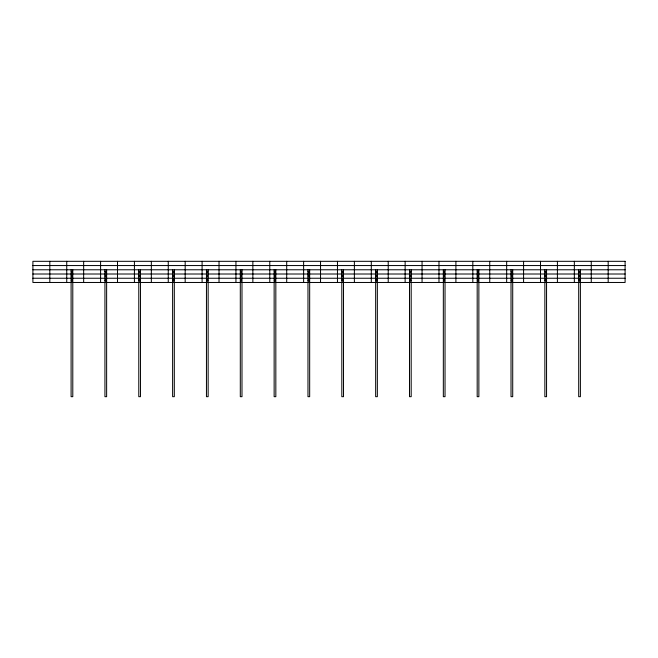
<?xml version="1.0" encoding="UTF-8"?>
<svg xmlns="http://www.w3.org/2000/svg" width="658" height="658" viewBox="0 0 658 658"><rect width="100%" height="100%" fill="white"/><g stroke="black" fill="none" stroke-linecap="round" stroke-linejoin="round"><path stroke-width="0.99" d="M32.9 265.552L625.1 265.552M32.9 269.78L625.1 269.78M32.9 274.008L625.1 274.008M32.9 278.244L625.1 278.244M608.181 261.316L608.181 282.471M591.262 261.316L591.262 282.471M580.389 269.78L580.389 396.684L578.695 396.684L578.695 269.78M574.344 261.316L574.344 282.471M557.416 261.316L557.416 282.471M546.551 269.78L546.551 396.684L544.857 396.684L544.857 269.78M540.498 261.316L540.498 282.471M523.579 261.316L523.579 282.471M512.714 269.78L512.714 396.684L511.019 396.684L511.019 269.78M506.66 261.316L506.66 282.471M489.741 261.316L489.741 282.471M478.868 269.78L478.868 396.684L477.182 396.684L477.182 269.78M472.822 261.316L472.822 282.471M455.904 261.316L455.904 282.471M445.03 269.78L445.03 396.684L443.336 396.684L443.336 269.78M438.976 261.316L438.976 282.471M422.058 261.316L422.058 282.471M411.192 269.78L411.192 396.684L409.498 396.684L409.498 269.78M405.139 261.316L405.139 282.471M388.22 261.316L388.22 282.471M377.347 269.78L377.347 396.684L375.66 396.684L375.66 269.78M371.301 261.316L371.301 282.471M354.382 261.316L354.382 282.471M343.509 269.78L343.509 396.684L341.815 396.684L341.815 269.78M337.464 261.316L337.464 282.471M320.536 261.316L320.536 282.471M309.671 269.78L309.671 396.684L307.977 396.684L307.977 269.78M303.618 261.316L303.618 282.471M286.699 261.316L286.699 282.471M275.834 269.78L275.834 396.684L274.139 396.684L274.139 269.78M269.78 261.316L269.78 282.471M252.861 261.316L252.861 282.471M241.988 269.78L241.988 396.684L240.302 396.684L240.302 269.78M235.942 261.316L235.942 282.471M219.024 261.316L219.024 282.471M208.15 269.78L208.15 396.684L206.456 396.684L206.456 269.78M202.096 261.316L202.096 282.471M185.178 261.316L185.178 282.471M174.312 269.78L174.312 396.684L172.618 396.684L172.618 269.78M168.259 261.316L168.259 282.471M151.34 261.316L151.34 282.471M140.467 269.78L140.467 396.684L138.78 396.684L138.78 269.78M134.421 261.316L134.421 282.471M117.502 261.316L117.502 282.471M106.629 269.78L106.629 396.684L104.935 396.684L104.935 269.78M100.584 261.316L100.584 282.471M83.656 261.316L83.656 282.471M72.791 269.78L72.791 396.684L71.097 396.684L71.097 269.78M66.738 261.316L66.738 282.471M49.819 261.316L49.819 282.471M71.278 275.957C72.24 278.499 73.194 274.032 71.278 275.957M71.286 280.16C72.24 282.701 73.194 278.235 71.286 280.16M105.124 275.957C106.078 278.499 107.04 274.032 105.124 275.957M105.124 280.16C106.078 282.701 107.04 278.235 105.124 280.16M138.961 275.957C139.924 278.499 140.878 274.032 138.961 275.957M138.961 280.16C139.924 282.701 140.878 278.235 138.961 280.16M172.799 275.957C173.761 278.499 174.715 274.032 172.799 275.957M172.799 280.16C173.761 282.701 174.715 278.235 172.799 280.16M206.645 275.957C207.599 278.499 208.553 274.032 206.645 275.957M206.645 280.16C207.599 282.701 208.561 278.235 206.645 280.16M240.483 275.957C241.437 278.499 242.399 274.032 240.483 275.957M240.483 280.16C241.445 282.701 242.399 278.235 240.483 280.16M274.32 275.957C275.283 278.499 276.237 274.032 274.32 275.957M274.32 280.16C275.283 282.701 276.237 278.235 274.32 280.16M308.158 275.957C309.12 278.499 310.074 274.032 308.158 275.957M308.166 280.16C309.12 282.701 310.074 278.235 308.166 280.16M342.004 275.957C342.958 278.499 343.92 274.032 342.004 275.957M342.004 280.16C342.958 282.701 343.92 278.235 342.004 280.16M375.841 275.957C376.804 278.499 377.758 274.032 375.841 275.957M375.841 280.16C376.804 282.701 377.758 278.235 375.841 280.16M409.679 275.957C410.641 278.499 411.595 274.032 409.679 275.957M409.679 280.16C410.641 282.701 411.595 278.235 409.679 280.16M443.525 275.957C444.479 278.499 445.433 274.032 443.525 275.957M443.525 280.16C444.479 282.701 445.441 278.235 443.525 280.16M477.363 275.957C478.317 278.499 479.279 274.032 477.363 275.957M477.363 280.16C478.325 282.701 479.279 278.235 477.363 280.16M511.2 275.957C512.163 278.499 513.117 274.032 511.2 275.957M511.2 280.16C512.163 282.701 513.117 278.235 511.2 280.16M545.038 275.957C546 278.499 546.954 274.032 545.038 275.957M545.046 280.16C546 282.701 546.954 278.235 545.046 280.16M578.884 275.957C579.838 278.499 580.8 274.032 578.884 275.957M578.884 280.16C579.838 282.701 580.8 278.235 578.884 280.16M71.615 276.047L72.273 276.196L71.615 276.047M71.615 280.259L72.273 280.407L71.615 280.259M105.453 276.047L106.111 276.196L105.453 276.047M105.453 280.259L106.111 280.407L105.453 280.259M139.29 276.047L139.948 276.196L139.29 276.047M139.29 280.259L139.957 280.407L139.29 280.259M173.128 276.047L173.794 276.196L173.128 276.047M173.136 280.259L173.794 280.407L173.136 280.259M206.974 276.047L207.632 276.196L206.974 276.047M206.974 280.259L207.632 280.407L206.974 280.259M240.812 276.047L241.47 276.196L240.812 276.047M240.812 280.259L241.47 280.407L240.812 280.259M274.649 276.047L275.315 276.196L274.649 276.047M274.649 280.259L275.315 280.407L274.649 280.259M308.495 276.047L309.153 276.196L308.495 276.047M308.495 280.259L309.153 280.407L308.495 280.259M342.333 276.047L342.991 276.196L342.333 276.047M342.333 280.259L342.991 280.407L342.333 280.259M376.17 276.047L376.828 276.196L376.17 276.047M376.17 280.259L376.837 280.407L376.17 280.259M410.008 276.047L410.674 276.196L410.008 276.047M410.016 280.259L410.674 280.407L410.016 280.259M443.854 276.047L444.512 276.196L443.854 276.047M443.854 280.259L444.512 280.407L443.854 280.259M477.692 276.047L478.35 276.196L477.692 276.047M477.692 280.259L478.35 280.407L477.692 280.259M511.529 276.047L512.195 276.196L511.529 276.047M511.529 280.259L512.195 280.407L511.529 280.259M545.375 276.047L546.033 276.196L545.375 276.047M545.375 280.259L546.033 280.407L545.375 280.259M579.213 276.047L579.871 276.196L579.213 276.047M579.213 280.259L579.871 280.407L579.213 280.259M71.533 271.598L71.483 272.099L72.355 272.19L72.405 271.688L71.533 271.598M105.37 271.598L105.732 272.404L106.193 272.19L106.251 271.688L105.37 271.598M139.216 271.598L139.57 272.404L140.039 272.19L139.677 271.392L139.216 271.598M173.054 271.598L173.005 272.099L173.876 272.19L173.515 271.392L173.054 271.598M206.892 271.598L207.254 272.404L207.714 272.19L207.36 271.392L206.892 271.598M240.738 271.598L240.68 272.099L241.552 272.19L241.609 271.688L240.738 271.598M274.575 271.598L274.929 272.404L275.398 272.19L275.036 271.392L274.575 271.598M308.413 271.598L308.363 272.099L309.235 272.19L309.285 271.688L308.413 271.598M342.25 271.598L342.201 272.099L343.073 272.19L343.131 271.688L342.25 271.598M376.096 271.598L376.45 272.404L376.919 272.19L376.968 271.688L376.096 271.598M409.934 271.598L410.296 272.404L410.756 272.19L410.806 271.688L409.934 271.598M443.772 271.598L443.722 272.099L444.594 272.19L444.24 271.392L443.772 271.598M477.618 271.598L477.56 272.099L478.432 272.19L478.489 271.688L477.618 271.598M511.455 271.598L511.398 272.099L512.278 272.19L512.327 271.688L511.455 271.598M545.293 271.598L545.243 272.099L546.115 272.19L546.165 271.688L545.293 271.598M579.13 271.598L579.081 272.099L579.953 272.19L580.011 271.688L579.13 271.598M71.623 271.77L72.232 272.05L71.656 271.688M105.461 271.77L106.07 272.05L105.494 271.688M139.299 271.77L139.948 271.968L139.34 271.688M173.136 271.77L173.786 271.968L173.177 271.688M206.982 271.77L207.624 271.968L206.982 271.77M240.82 271.77L241.47 271.968L240.82 271.77M274.657 271.77L275.307 271.968L274.657 271.77M308.503 271.77L309.112 272.05L308.536 271.688M342.341 271.77L342.95 272.05L342.374 271.688M376.179 271.77L376.828 271.968L376.22 271.688M410.016 271.77L410.666 271.968L410.057 271.688M443.862 271.77L444.504 271.968L443.862 271.77M477.7 271.77L478.35 271.968L477.7 271.77M511.537 271.77L512.187 271.968L511.537 271.77M545.383 271.77L546.025 271.968L545.416 271.688M579.221 271.77L579.862 271.968L579.254 271.688M71.303 271.688C71.993 274.312 73.4 269.969 71.303 271.688M105.14 271.688C105.839 274.312 107.238 269.969 105.14 271.688M138.978 271.688C139.677 274.312 141.083 269.969 138.978 271.688M172.824 271.688C173.515 274.312 174.921 269.969 172.824 271.688M206.661 271.688C207.36 274.312 208.759 269.969 206.661 271.688M240.499 271.688C241.198 274.312 242.605 269.969 240.499 271.688M274.337 271.688C275.036 274.312 276.442 269.969 274.337 271.688M308.183 271.688C308.873 274.312 310.28 269.969 308.183 271.688M342.02 271.688C342.719 274.312 344.118 269.969 342.02 271.688M375.858 271.688C376.557 274.312 377.963 269.969 375.858 271.688M409.704 271.688C410.395 274.312 411.801 269.969 409.704 271.688M443.541 271.688C444.24 274.312 445.639 269.969 443.541 271.688M477.379 271.688C478.078 274.312 479.485 269.969 477.379 271.688M511.217 271.688C511.916 274.312 513.322 269.969 511.217 271.688M545.063 271.688C545.753 274.312 547.16 269.969 545.063 271.688M578.9 271.688C579.599 274.312 580.998 269.969 578.9 271.688M71.895 275.595L71.533 276.401L71.993 276.607L72.355 275.801L71.895 275.595M71.895 279.798L71.533 280.604L71.993 280.81L72.355 280.004L71.895 279.798M105.732 275.595L105.37 276.401L105.839 276.607L106.193 275.801L105.732 275.595M105.732 279.798L105.37 280.604L105.839 280.81L106.193 280.004L105.732 279.798M139.57 275.595L139.208 276.401L139.677 276.607L140.031 275.801L139.57 275.595M139.57 279.798L139.216 280.604L139.677 280.81L140.039 280.004L139.57 279.798M173.408 275.595L173.054 276.401L173.515 276.607L173.876 275.801L173.408 275.595M173.416 279.798L173.054 280.604L173.515 280.81L173.876 280.004L173.416 279.798M207.254 275.595L206.892 276.401L207.352 276.607L207.714 275.801L207.254 275.595M207.254 279.798L206.892 280.604L207.36 280.81L207.714 280.004L207.254 279.798M241.091 275.595L240.729 276.401L241.198 276.607L241.552 275.801L241.091 275.595M241.091 279.798L240.738 280.604L241.198 280.81L241.552 280.004L241.091 279.798M274.929 275.595L274.575 276.401L275.036 276.607L275.398 275.801L274.929 275.595M274.929 279.798L274.575 280.604L275.036 280.81L275.398 280.004L274.929 279.798M308.775 275.595L308.413 276.401L308.873 276.607L309.235 275.801L308.775 275.595M308.775 279.798L308.363 280.094L308.873 280.81L309.285 280.514L308.775 279.798M342.612 275.595L342.201 275.891L342.719 276.607L343.073 275.801L342.612 275.595M342.612 279.798L342.201 280.094L342.719 280.81L343.131 280.514L342.612 279.798M376.45 275.595L376.088 276.401L376.557 276.607L376.911 275.801L376.45 275.595M376.45 279.798L376.096 280.604L376.557 280.81L376.968 280.514L376.45 279.798M410.288 275.595L409.934 276.401L410.395 276.607L410.756 275.801L410.288 275.595M410.296 279.798L409.885 280.094L410.395 280.81L410.806 280.514L410.296 279.798M444.134 275.595L443.722 275.891L444.232 276.607L444.644 276.311L444.134 275.595M444.134 279.798L443.772 280.604L444.24 280.81L444.594 280.004L444.134 279.798M477.971 275.595L477.609 276.401L478.078 276.607L478.432 275.801L477.971 275.595M477.971 279.798L477.56 280.094L478.078 280.81L478.489 280.514L477.971 279.798M511.809 275.595L511.398 275.891L511.916 276.607L512.327 276.311L511.809 275.595M511.809 279.798L511.455 280.604L511.916 280.81L512.278 280.004L511.809 279.798M545.655 275.595L545.293 276.401L545.753 276.607L546.115 275.801L545.655 275.595M545.655 279.798L545.243 280.094L545.753 280.81L546.165 280.514L545.655 279.798M579.492 275.595L579.081 275.891L579.599 276.607L580.011 276.311L579.492 275.595M579.492 279.798L579.081 280.094L579.599 280.81L580.011 280.514L579.492 279.798M625.1 261.316L32.9 261.316L32.9 282.471L625.1 282.471L625.1 261.316"/></g></svg>
